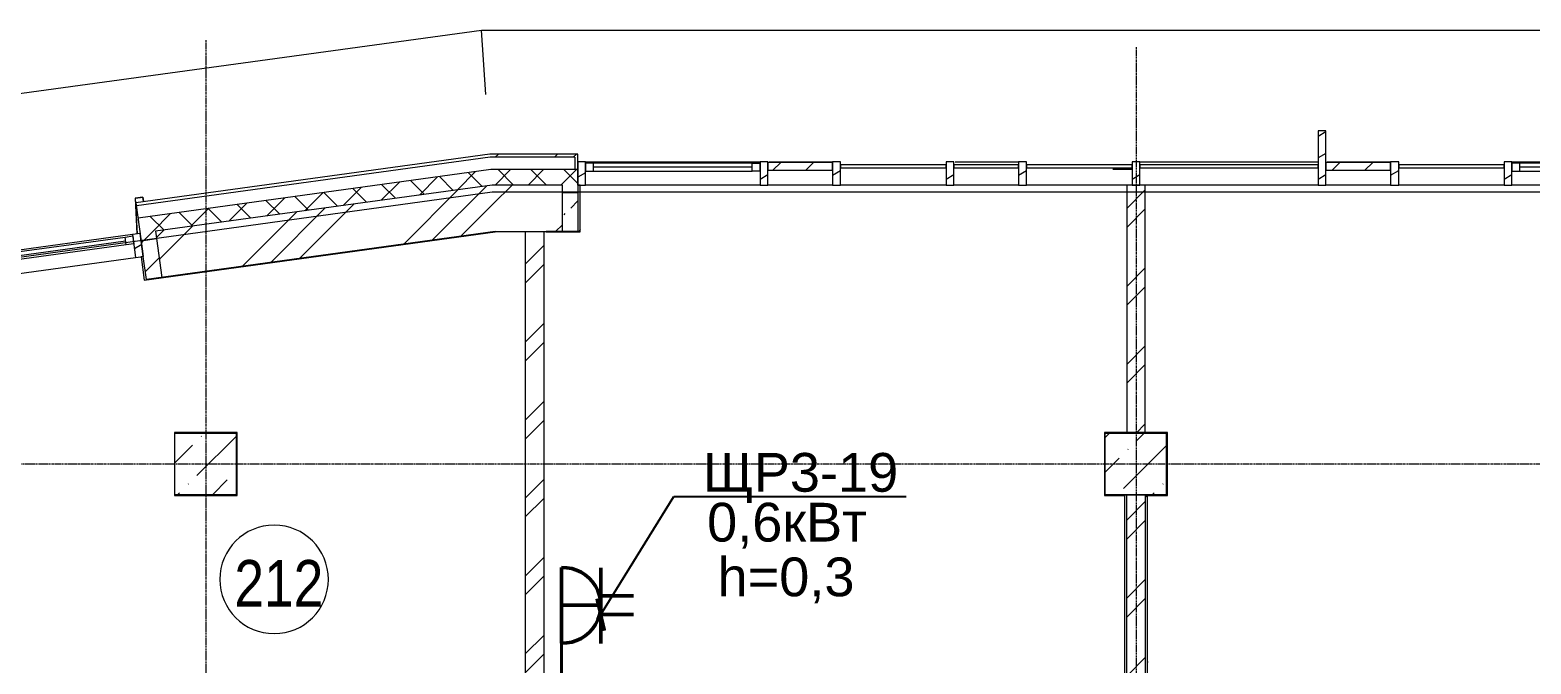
# Model space of a CAD drawing. Header units: metres. Extents: x 3659 to 143627, y -64119 to 51337.
# Drawn here: x 64929 to 74610, y -42076 to -37986 of the extents above; entities that cross this region are included whole.
import ezdxf

# ---------------------------------------------------------------- set-up
doc = ezdxf.new("R2010")
doc.units = ezdxf.units.M
doc.linetypes.add('ADSK_Линия сетки', pattern=[21, 12, -3, 3, -3])
for name, color, linetype, lineweight in [('A-AREA-IDEN', 7, 'Continuous', 9), ('A-DETL-MBND', 7, 'Continuous', 5), ('A-FLOR', 7, 'Continuous', 5), ('A-GLAZ', 7, 'Continuous', 5), ('A-GLAZ-CURT', 7, 'Continuous', 5), ('A-GLAZ-CWMG', 7, 'Continuous', 5), ('A-WALL', 7, 'Continuous', 5), ('A-WALL-PATT', 7, 'Continuous', 18), ('I-WALL', 7, 'Continuous', 5), ('S-COLS', 7, 'Continuous', 5), ('S-GRID', 7, 'Continuous', 9), ('Эл-свет раб.', 5, 'Continuous', 50), ('ЭЛ.сети', 5, 'Continuous', 100), ('ЭОМ', 7, 'Continuous', 40)]:
    doc.layers.add(name, color=color, linetype=linetype, lineweight=lineweight)
doc.styles.add('GOST Common_I_1', font='ARIALN.TTF', dxfattribs={"height": 300})
doc.styles.add('STYLE1', font='arial.ttf', dxfattribs={"height": 250})
doc.styles.add('ГОСТ 2.304', font='CS_Gost2304.shx', dxfattribs={"width": 0.85})
doc.dimstyles.new('СПДС', dxfattribs={"dimscale": 100, "dimtxt": 2.5, "dimasz": 2.5, "dimexe": 1.25, "dimexo": 0.625, "dimtad": 1, "dimdec": 0, "dimrnd": 0.001, "dimtxsty": 'ГОСТ 2.304', "dimblk": 'OBLIQUE', "dimcen": 2.5, "dimdle": 2, "dimadec": 0, "dimazin": 2, "dimtfac": 0.75, "dimtdec": 0, "dimtmove": 1, "dimatfit": 3, "dimfxl": 1, "dimtolj": 1, "dimarcsym": 1})
pattern_1 = [(45, (0, 0), (84.19025, 308.69666), [396.875, -79.375, 3.353, -76.022])]
pattern_2 = [(45, (0, 0), (-251.4472, 251.4472), []), (45, (0, 381), (-251.4472, 251.4472), [])]
pattern_3 = [(45, (0, 0), (-449.013, 449.013), []), (45, (158.75, 0), (0, 898.0256), []), (45, (-158.75, 0), (0, 898.0256), [])]
pattern_4 = [(0, (0, 0), (812.8, 203.2), [33.528, -576.072, 33.528, -576.072, -3251.2]), (0, (0, 0), (812.8, 203.2), [-1219.2, 33.528, -1185.672, 33.528, -576.072, -1422.4]), (0, (0, 0), (812.8, 203.2), [-3048, 33.528, -372.872, 33.528, -982.472]), (120, (304.8, 101.6), (-582.37636, 602.30545), [33.528, -576.072, 33.528, -576.072, -3251.2]), (120, (304.8, 101.6), (-582.37636, 602.30545), [-1219.2, 33.528, -1185.672, 33.528, -576.072, -1422.4]), (120, (304.8, 101.6), (-582.37636, 602.30545), [-3048, 33.528, -372.872, 33.528, -982.472]), (240, (406.4, 508), (-230.42364, -805.50545), [33.528, -576.072, 33.528, -576.072, -3251.2]), (240, (406.4, 508), (-230.42364, -805.50545), [-1219.2, 33.528, -1185.672, 33.528, -576.072, -1422.4]), (240, (406.4, 508), (-230.42364, -805.50545), [-3048, 33.528, -372.872, 33.528, -982.472])]
pattern_5 = [(45, (0, 0), (-106.06602, 106.06602), []), (135, (0, 0), (-106.06602, -106.06602), [])]
pattern_6 = [(30, (0, 0), (-60, 103.92305), [])]
pattern_7 = [(45, (0, 0), (38.89087, 251.0229), [300, -50, 10, -50])]
pattern_8 = [(45, (0, 0), (-106.06602, 106.06602), [])]

# ---------------------------------------------------------------- blocks, each defined once
blk = doc.blocks.new('КДП АПК - КР_rvt-1-2 этаж')
at = {"layer": 'S-COLS', "lineweight": 20}
h = blk.add_hatch(dxfattribs=at)
h.set_pattern_fill('FP_137', color=256, style=0, pattern_type=2)
h.set_pattern_definition(pattern_1)
h.paths.add_polyline_path([(66017.6, -40345.6), (66262.7, -40345.6), (66262.7, -39945.6), (65862.7, -39945.6), (65862.7, -40345.6)], flags=0)
h = blk.add_hatch(dxfattribs=at)
h.set_pattern_fill('FP_137', color=256, style=0, pattern_type=2)
h.set_pattern_definition(pattern_1)
h.paths.add_polyline_path([(72195.8, -40345.6), (72262.7, -40345.6), (72262.7, -39945.6), (71862.7, -39945.6), (71862.7, -40345.6)], flags=0)
at = {"layer": 'A-FLOR', "lineweight": 20}
for p, q in [((67912.2, -38395.6), (56645.3, -39945.6)), ((87495.5, -38395.6), (67912.2, -38395.6))]:
    blk.add_line(p, q, dxfattribs=at)
at = {"layer": 'S-COLS', "lineweight": 20}
for p, q in [((66262.7, -39945.6), (65862.7, -39945.6)), ((65862.7, -39945.6), (65862.7, -40345.6)), ((66262.7, -40345.6), (66262.7, -39945.6)), ((72262.7, -39945.6), (71862.7, -39945.6)), ((71862.7, -39945.6), (71862.7, -40345.6)), ((72262.7, -40345.6), (72262.7, -39945.6)), ((65862.7, -40345.6), (66262.7, -40345.6)), ((71862.7, -40345.6), (72262.7, -40345.6))]:
    blk.add_line(p, q, dxfattribs=at)
blk = doc.blocks.new('Системная панель - С остеклением-1637036-2 этаж')
at = {"layer": 'A-GLAZ-CURT', "lineweight": 13}
for p, q in [((72037.7, -38855.6), (71357.1, -38855.6)), ((71357.1, -38855.6), (71357.1, -38875.6)), ((71357.1, -38875.6), (72037.7, -38875.6)), ((72037.7, -38875.6), (72037.7, -38855.6))]:
    blk.add_line(p, q, dxfattribs=at)
blk = doc.blocks.new('M_Тент витража777 - M_Тент витража одинарное справо-2658546-2 этаж')
at = {"layer": 'A-GLAZ', "lineweight": 13}
for p, q in [((-575, -20), (-575, 30)), ((-575, 30), (-525, 30)), ((-575, 30), (-575, -20)), ((-525, 30), (-525, -20)), ((-525, 4.6), (525, 4.6)), ((525, 30), (525, -20)), ((575, 30), (525, 30)), ((575, -20), (575, 30)), ((575, -20), (575, 30)), ((-525, -20), (-575, -20)), ((525, -20), (575, -20))]:
    blk.add_line(p, q, dxfattribs=at)
at = {"layer": 'A-GLAZ'}
for p, q in [((525, 30), (-525, 30)), ((-525, -20), (525, -20))]:
    blk.add_line(p, q, dxfattribs=at)
blk = doc.blocks.new('Системная панель - С остеклением-1633937-2 этаж')
at = {"layer": 'A-GLAZ-CURT', "lineweight": 13}
for p, q in [((575, 10), (-575, 10)), ((-575, 10), (-575, -10)), ((575, -10), (575, 10)), ((-575, -10), (575, -10))]:
    blk.add_line(p, q, dxfattribs=at)
blk = doc.blocks.new('Прямоугольный импост - 50 x 150мм-1633939-2 этаж')
at = {"layer": 'A-GLAZ-CWMG'}
h = blk.add_hatch(dxfattribs=at)
h.set_pattern_fill('FP_114', color=256, style=0, pattern_type=2)
h.set_pattern_definition([(150, (68462.65, 38865.64), (-60, -103.92305), [])])
h.paths.add_polyline_path([(0, -120), (-50, -120), (-50, 30), (0, 30)], flags=0)
at = {"layer": 'A-GLAZ-CWMG', "lineweight": 18}
for p, q in [((-50, 30), (0, 30)), ((-50, -120), (-50, 30)), ((0, 30), (0, -120)), ((0, -120), (-50, -120))]:
    blk.add_line(p, q, dxfattribs=at)
blk = doc.blocks.new('Прямоугольный импост - 50 x 150мм-1633935-2 этаж')
at = {"layer": 'A-GLAZ-CWMG'}
h = blk.add_hatch(dxfattribs=at)
h.set_pattern_fill('FP_115', color=256, style=0, pattern_type=2)
h.set_pattern_definition([(150, (70862.65, 38865.64), (-60, -103.92305), [])])
h.paths.add_polyline_path([(25, -120), (-25, -120), (-25, 30), (25, 30)], flags=0)
at = {"layer": 'A-GLAZ-CWMG', "lineweight": 18}
for p, q in [((-25, 30), (25, 30)), ((-25, -120), (-25, 30)), ((25, 30), (25, -120)), ((25, -120), (-25, -120))]:
    blk.add_line(p, q, dxfattribs=at)
blk = doc.blocks.new('Прямоугольный импост - 50 x 150мм-V97-2 этаж')
at = {"layer": 'A-GLAZ-CWMG'}
h = blk.add_hatch(dxfattribs=at)
h.set_pattern_fill('FP_116', color=256, style=0, pattern_type=2)
h.set_pattern_definition([(150, (72062.65, 38865.64), (-60, -103.92305), [])])
h.paths.add_polyline_path([(25, -120), (-25, -120), (-25, 30), (25, 30)], flags=0)
at = {"layer": 'A-GLAZ-CWMG', "lineweight": 18}
for p, q in [((-25, 30), (25, 30)), ((-25, -120), (-25, 30)), ((25, 30), (25, -120)), ((25, -120), (-25, -120))]:
    blk.add_line(p, q, dxfattribs=at)
blk = doc.blocks.new('Прямоугольный импост - 50 x 450мм-1633933-2 этаж')
at = {"layer": 'A-GLAZ-CWMG'}
h = blk.add_hatch(dxfattribs=at)
h.set_pattern_fill('FP_117', color=256, style=0, pattern_type=2)
h.set_pattern_definition([(150, (73262.65, 38865.64), (-60, -103.92305), [])])
h.paths.add_polyline_path([(25, -120), (-25, -120), (-25, 230), (25, 230)], flags=0)
at = {"layer": 'A-GLAZ-CWMG', "lineweight": 18}
for p, q in [((-25, 230), (25, 230)), ((-25, -120), (-25, 230)), ((25, 230), (25, -120)), ((25, -120), (-25, -120))]:
    blk.add_line(p, q, dxfattribs=at)
blk = doc.blocks.new('Прямоугольный импост - 50 x 150мм-V98-2 этаж')
at = {"layer": 'A-GLAZ-CWMG'}
h = blk.add_hatch(dxfattribs=at)
h.set_pattern_fill('FP_118', color=256, style=0, pattern_type=2)
h.set_pattern_definition([(150, (74462.65, 38865.64), (-60, -103.92305), [])])
h.paths.add_polyline_path([(25, -120), (-25, -120), (-25, 30), (25, 30)], flags=0)
at = {"layer": 'A-GLAZ-CWMG', "lineweight": 18}
for p, q in [((-25, 30), (25, 30)), ((-25, -120), (-25, 30)), ((25, 30), (25, -120)), ((25, -120), (-25, -120))]:
    blk.add_line(p, q, dxfattribs=at)
blk = doc.blocks.new('Прямоугольный импост - 50 x 150мм-999285-2 этаж')
at = {"layer": 'A-DETL-MBND'}
for p, q in [((72087.7, -38835.7), (73237.7, -38835.7)), ((73237.7, -38985.7), (72122.7, -38985.7))]:
    blk.add_line(p, q, dxfattribs=at)
blk = doc.blocks.new('Прямоугольный импост - 50 x 150мм-V108-2 этаж')
at = {"layer": 'A-DETL-MBND'}
for p, q in [((74487.7, -38835.7), (75637.7, -38835.7)), ((75637.7, -38985.7), (74487.7, -38985.7))]:
    blk.add_line(p, q, dxfattribs=at)
blk = doc.blocks.new('M_Тент витража777 - M_Тент витража одинарное справо-2658545-2 этаж')
at = {"layer": 'A-GLAZ', "lineweight": 13}
for p, q in [((-562.5, -20), (-562.5, 30)), ((-562.5, 30), (-512.5, 30)), ((-562.5, 30), (-562.5, -20)), ((-512.5, 30), (-512.5, -20)), ((-512.5, 4.6), (512.5, 4.6)), ((512.5, 30), (512.5, -20)), ((562.5, 30), (512.5, 30)), ((562.5, -20), (562.5, 30)), ((562.5, -20), (562.5, 30)), ((-512.5, -20), (-562.5, -20)), ((512.5, -20), (562.5, -20))]:
    blk.add_line(p, q, dxfattribs=at)
at = {"layer": 'A-GLAZ'}
for p, q in [((512.5, 30), (-512.5, 30)), ((-512.5, -20), (512.5, -20))]:
    blk.add_line(p, q, dxfattribs=at)
blk = doc.blocks.new('Прямоугольный импост - 50 x 150мм-V110-2 этаж')
at = {"layer": 'A-GLAZ-CWMG'}
h = blk.add_hatch(dxfattribs=at)
h.set_pattern_fill('FP_130', color=256, style=0, pattern_type=2)
h.set_pattern_definition([(150, (69662.65, 38865.64), (-60, -103.92305), [])])
h.paths.add_polyline_path([(25, -120), (-25, -120), (-25, 30), (25, 30)], flags=0)
at = {"layer": 'A-GLAZ-CWMG', "lineweight": 18}
for p, q in [((-25, 30), (25, 30)), ((-25, -120), (-25, 30)), ((25, 30), (25, -120)), ((25, -120), (-25, -120))]:
    blk.add_line(p, q, dxfattribs=at)
blk = doc.blocks.new('Системная панель - С остеклением-1637074-2 этаж')
at = {"layer": 'A-GLAZ-CURT', "lineweight": 13}
for p, q in [((71305, -38855.6), (70887.7, -38855.6)), ((70887.7, -38855.6), (70887.7, -38875.6)), ((70887.7, -38875.6), (71305, -38875.6)), ((71305, -38875.6), (71305, -38855.6))]:
    blk.add_line(p, q, dxfattribs=at)
blk = doc.blocks.new('Системная панель - Сплошная-2659757-2 этаж')
at = {"layer": 'A-GLAZ-CURT'}
h = blk.add_hatch(dxfattribs=at)
h.set_pattern_fill('FP_30', color=256, style=0, pattern_type=2)
h.set_pattern_definition(pattern_8)
h.paths.add_polyline_path([(73705, -38890.6), (73705, -38840.6), (73287.7, -38840.6), (73287.7, -38890.6)], flags=0)
at = {"layer": 'A-GLAZ-CURT', "lineweight": 13}
for p, q in [((73705, -38840.6), (73287.7, -38840.6)), ((73287.7, -38840.6), (73287.7, -38890.6)), ((73287.7, -38890.6), (73705, -38890.6)), ((73705, -38890.6), (73705, -38840.6))]:
    blk.add_line(p, q, dxfattribs=at)
blk = doc.blocks.new('Системная панель - Сплошная-V124-2 этаж')
at = {"layer": 'A-GLAZ-CURT'}
h = blk.add_hatch(dxfattribs=at)
h.set_pattern_fill('FP_27', color=256, style=0, pattern_type=2)
h.set_pattern_definition(pattern_8)
h.paths.add_polyline_path([(70105, -38890.6), (70105, -38840.6), (69687.7, -38840.6), (69687.7, -38890.6)], flags=0)
at = {"layer": 'A-GLAZ-CURT', "lineweight": 13}
for p, q in [((70105, -38840.6), (69687.7, -38840.6)), ((69687.7, -38840.6), (69687.7, -38890.6)), ((69687.7, -38890.6), (70105, -38890.6)), ((70105, -38890.6), (70105, -38840.6))]:
    blk.add_line(p, q, dxfattribs=at)
blk = doc.blocks.new('Прямоугольный импост - 50 x 150мм-1013387-2 этаж')
at = {"layer": 'A-DETL-MBND'}
for p, q in [((68512.7, -38835.7), (69637.7, -38835.7)), ((69637.7, -38985.7), (68512.7, -38985.7))]:
    blk.add_line(p, q, dxfattribs=at)
blk = doc.blocks.new('M_Тент витража777 - M_Тент витража одинарное справо-2670386-2 этаж')
at = {"layer": 'A-GLAZ', "lineweight": 13}
for p, q in [((-500, 20), (-550, 20)), ((-550, 20), (-550, -30)), ((-550, -30), (-550, 20)), ((-500, -30), (-500, 20)), ((500, -30), (500, 20)), ((500, 20), (550, 20)), ((550, 20), (550, -30)), ((550, 20), (550, -30)), ((-550, -30), (-500, -30)), ((-500, -4.6), (500, -4.6)), ((550, -30), (500, -30))]:
    blk.add_line(p, q, dxfattribs=at)
at = {"layer": 'A-GLAZ'}
for p, q in [((-500, 20), (500, 20)), ((500, -30), (-500, -30))]:
    blk.add_line(p, q, dxfattribs=at)
blk = doc.blocks.new('Прямоугольный импост - 50 x 150мм-V128-2 этаж')
at = {"layer": 'A-GLAZ-CWMG'}
h = blk.add_hatch(dxfattribs=at)
h.set_pattern_fill('FP_147', color=256, style=0, pattern_type=2)
h.set_pattern_definition([(337.833, (-59670.82, -47906.98), (45.2769, 111.13057), [])])
h.paths.add_polyline_path([(-50, 120), (0, 120), (0, -30), (-50, -30), (-50, 3)], flags=0)
at = {"layer": 'A-GLAZ-CWMG', "lineweight": 18}
for p, q in [((-50, -30), (-50, 120)), ((-50, 120), (0, 120)), ((0, 120), (0, -30)), ((0, -30), (-50, -30))]:
    blk.add_line(p, q, dxfattribs=at)
blk = doc.blocks.new('Прямоугольный импост - 50 x 150мм-2670379-2 этаж')
at = {"layer": 'A-DETL-MBND'}
for p, q in [((63211.9, -39631.8), (62122.2, -39781.7)), ((62142.7, -39930.3), (63232.4, -39780.4))]:
    blk.add_line(p, q, dxfattribs=at)
blk = doc.blocks.new('двойная розетка штепсельная с заземляющим контактом скрытой установки IP20')
at = {"layer": 'Эл-свет раб.', "ltscale": 0.3}
for p, q in [((242830.7, -163233.1), (242830.7, -163443.7)), ((242951.4, -163233.1), (242951.4, -163443.7)), ((243132.4, -163443.7), (242644.8, -163443.7)), ((242891.1, -163695.8), (242891.1, -163443.6)), ((243134.9, -163695.8), (242647.2, -163695.8))]:
    blk.add_line(p, q, dxfattribs=at)
at = {"layer": 'Эл-свет раб.', "ltscale": 0.3, "extrusion": (0, 0, -1)}
blk.add_ellipse((242891.1, -163687.5), major_axis=(-172.5, 172.5), ratio=1, start_param=5.464002, end_param=8.673165, dxfattribs=at)
blk = doc.blocks.new('ПСС_Марка_помещения - Имя_2_5мм-224473-2 этаж')
at = {"layer": 'A-AREA-IDEN'}
for start, end in [(360, 180), (180, 360)]:
    blk.add_arc((-0.074, 0.039), 3.5, start, end, dxfattribs=at)
blk = doc.blocks.new('_Oblique')
at = {"color": 0, "linetype": 'ByBlock', "lineweight": -2}
blk.add_line((-0.5, -0.5), (0.5, 0.5), dxfattribs=at)

msp = doc.modelspace()

# ---------------------------------------------------------------- hatches: boundary and pattern name
at = {"layer": 'A-GLAZ-CWMG'}
h = msp.add_hatch(dxfattribs=at)
h.set_pattern_fill('FP_31', color=256, style=0, pattern_type=2)
h.set_pattern_definition(pattern_6)
h.paths.add_polyline_path([(70136.4163, -38985.6677), (70157.1109, -38985.6677), (70157.1109, -38835.6677), (70105.017, -38835.6677), (70105.017, -38985.6677)], flags=0)
h = msp.add_hatch(dxfattribs=at)
h.set_pattern_fill('FP_31', color=256, style=0, pattern_type=2)
h.set_pattern_definition(pattern_6)
h.paths.add_polyline_path([(71305.017, -38985.6677), (71357.1109, -38985.6677), (71357.1109, -38835.6677), (71305.017, -38835.6677)], flags=0)
h = msp.add_hatch(dxfattribs=at)
h.set_pattern_fill('FP_31', color=256, style=0, pattern_type=2)
h.set_pattern_definition(pattern_6)
h.paths.add_polyline_path([(73705.017, -38985.6677), (73757.1109, -38985.6677), (73757.1109, -38835.6677), (73705.017, -38835.6677)], flags=0)
at = {"layer": 'A-WALL-PATT', "lineweight": 5}
h = msp.add_hatch(dxfattribs=at)
h.set_pattern_fill('FP_1', color=256, style=0, pattern_type=2)
h.set_pattern_definition(pattern_2)
h.paths.add_polyline_path([(68462.6532, -38885.6443), (68462.6532, -38785.6443), (67895.1309, -38785.6443), (67896.5001, -38805.6443), (68442.6532, -38805.6443), (68442.6532, -38885.6443)], flags=0)
at = {"layer": 'A-WALL-PATT', "lineweight": 5, "true_color": 0x787878}
h = msp.add_hatch(dxfattribs=at)
h.set_pattern_fill('FP_92', color=8, style=0, pattern_type=2)
h.set_pattern_definition(pattern_5)
h.paths.add_polyline_path([(56641.9245, -40535.6443), (57327.418, -40439.1045), (57313.7893, -40340.0376), (56641.9245, -40435.6443)])
h.paths.add_polyline_path([(58507.286, -40292.3221), (62072.674, -39788.53), (62059.0453, -39689.463), (58493.6572, -40193.2552)])
h.paths.add_polyline_path([(63261.4772, -39624.985), (64450.2804, -39461.44), (64436.6517, -39362.373), (63247.8485, -39525.918)])
h.paths.add_polyline_path([(65639.0836, -39297.895), (67908.8235, -38985.6443), (67901.9772, -38885.6443), (65625.4549, -39198.8281)])
h = msp.add_hatch(dxfattribs=at)
h.set_pattern_fill('FP_92', color=8, style=0, pattern_type=2)
h.set_pattern_definition(pattern_5)
h.paths.add_polyline_path([(68462.6532, -38985.6443), (68462.6532, -38885.6443), (67901.9772, -38885.6443), (67908.8235, -38985.6443), (68362.6523, -38985.6443)], flags=0)
at = {"layer": 'A-WALL-PATT', "lineweight": 5}
h = msp.add_hatch(dxfattribs=at)
h.set_pattern_fill('FP_2', color=256, style=0, pattern_type=2)
h.set_pattern_definition(pattern_3)
h.paths.add_polyline_path([(56662.4635, -40835.6443), (57254.9929, -40766.1593), (57214.1066, -40468.9585), (56641.9245, -40535.6443), (56654.3602, -40717.2848)])
h.paths.add_polyline_path([(58639.0696, -40569.3028), (62014.4934, -40099.3595), (61973.6071, -39802.1587), (58616.97, -40263.2564), (58604.9977, -40321.6355)])
h.paths.add_polyline_path([(63401.4304, -39908.557), (64392.0997, -39772.2695), (64351.2135, -39475.0687), (63360.5442, -39611.3562), (63367.3585, -39660.8897)])
h.paths.add_polyline_path([(65779.0368, -39581.467), (67929.3624, -39285.6443), (67908.8235, -38985.6443), (65738.1506, -39284.2662), (65745.4611, -39337.4061)])
h = msp.add_hatch(dxfattribs=at)
h.set_pattern_fill('FP_2', color=256, style=0, pattern_type=2)
h.set_pattern_definition(pattern_3)
h.paths.add_polyline_path([(68242.6532, -39285.6443), (68362.6523, -39285.6443), (68362.6523, -38985.6443), (67908.8235, -38985.6443), (67929.3624, -39285.6443), (68122.6532, -39285.6443)], flags=0)
h = msp.add_hatch(dxfattribs=at)
h.set_pattern_fill('FP_40', color=256, style=0, pattern_type=2)
h.set_pattern_definition(pattern_4)
h.paths.add_polyline_path([(68477.6523, -39288.6443), (68477.6523, -38985.6677), (68462.6523, -38985.6677), (68462.6523, -39288.6443)], flags=0)
h = msp.add_hatch(dxfattribs=at)
h.set_pattern_fill('FP_1', color=256, style=0, pattern_type=2)
h.set_pattern_definition(pattern_2)
h.paths.add_polyline_path([(72122.6532, -40585.6443), (72122.6532, -38985.6677), (72002.6532, -38985.6677), (72002.6532, -40585.6443)], flags=0)
h = msp.add_hatch(dxfattribs=at)
h.set_pattern_fill('FP_139', color=256, style=0, pattern_type=2)
h.set_pattern_definition(pattern_7)
h.paths.add_polyline_path([(65619.2702, -39300.6207), (65620.2646, -39300.4839), (65608.782, -39070.9068), (65656.4166, -39064.3536), (65657.271, -39063.2267), (65607.7375, -39070.041)], flags=0)
h = msp.add_hatch(dxfattribs=at)
h.set_pattern_fill('FP_139', color=256, style=0, pattern_type=2)
h.set_pattern_definition(pattern_7)
h.paths.add_polyline_path([(68362.6523, -39285.6443), (68462.6523, -39285.6443), (68462.6523, -39035.6443), (68362.6523, -39035.6443)], flags=0)
at = {"layer": 'A-WALL-PATT', "lineweight": 5, "true_color": 0x787878}
h = msp.add_hatch(dxfattribs=at)
h.set_pattern_fill('FP_92', color=8, style=0, pattern_type=2)
h.set_pattern_definition(pattern_5)
h.paths.add_polyline_path([(65645.898, -39347.4285), (65744.9649, -39333.7997), (65738.1506, -39284.2662), (65639.0836, -39297.895), (65644.5192, -39337.4061)], flags=0)
at = {"layer": 'A-WALL-PATT', "lineweight": 5}
h = msp.add_hatch(dxfattribs=at)
h.set_pattern_fill('FP_1', color=256, style=0, pattern_type=2)
h.set_pattern_definition(pattern_2)
h.paths.add_polyline_path([(68122.6532, -47365.6443), (68242.6532, -47365.6443), (68242.6532, -39285.6443), (68122.6532, -39285.6443), (68122.6532, -46236.7998)], flags=0)
h = msp.add_hatch(dxfattribs=at)
h.set_pattern_fill('FP_139', color=256, style=0, pattern_type=2)
h.set_pattern_definition(pattern_7)
h.paths.add_polyline_path([(65679.9699, -39595.0958), (65779.0368, -39581.467), (65744.9649, -39333.7997), (65645.898, -39347.4285), (65659.5267, -39446.4954)], flags=0)
h = msp.add_hatch(dxfattribs=at)
h.set_pattern_fill('FP_40', color=256, style=0, pattern_type=2)
h.set_pattern_definition(pattern_4)
h.paths.add_polyline_path([(65862.6532, -40988.6443), (65862.6532, -40585.6443), (65859.6532, -40585.6443), (65859.6532, -40988.6443)], flags=0)
h = msp.add_hatch(dxfattribs=at)
h.set_pattern_fill('FP_40', color=256, style=0, pattern_type=2)
h.set_pattern_definition(pattern_4)
h.paths.add_polyline_path([(71862.6532, -40585.6443), (71987.6532, -40585.6443), (71987.6532, -40582.6443), (71859.6532, -40582.6443), (71859.6532, -40585.6443)], flags=0)
h = msp.add_hatch(dxfattribs=at)
h.set_pattern_fill('FP_40', color=256, style=0, pattern_type=2)
h.set_pattern_definition(pattern_4)
h.paths.add_polyline_path([(71862.6532, -40988.6443), (71862.6532, -40585.6443), (71859.6532, -40585.6443), (71859.6532, -40988.6443)], flags=0)
h = msp.add_hatch(dxfattribs=at)
h.set_pattern_fill('FP_40', color=256, style=0, pattern_type=2)
h.set_pattern_definition(pattern_4)
h.paths.add_polyline_path([(71987.6532, -47085.6443), (71990.6532, -47085.6443), (71990.6532, -40988.6443), (71987.6532, -40988.6443), (71987.6532, -47082.6443)], flags=0)
h = msp.add_hatch(dxfattribs=at)
h.set_pattern_fill('FP_40', color=256, style=0, pattern_type=2)
h.set_pattern_definition(pattern_4)
h.paths.add_polyline_path([(72002.6532, -47085.6443), (72002.6532, -40985.6443), (71990.6532, -40985.6443), (71990.6532, -47085.6443)], flags=0)
h = msp.add_hatch(dxfattribs=at)
h.set_pattern_fill('FP_1', color=256, style=0, pattern_type=2)
h.set_pattern_definition(pattern_2)
h.paths.add_polyline_path([(72122.6532, -47085.6443), (72122.6532, -40985.6443), (72002.6532, -40985.6443), (72002.6532, -47085.6443)], flags=0)
h = msp.add_hatch(dxfattribs=at)
h.set_pattern_fill('FP_40', color=256, style=0, pattern_type=2)
h.set_pattern_definition(pattern_4)
h.paths.add_polyline_path([(72122.6532, -47085.6443), (72134.6532, -47085.6443), (72134.6532, -40985.6443), (72122.6532, -40985.6443), (72122.6532, -47082.6443)], flags=0)
h = msp.add_hatch(dxfattribs=at)
h.set_pattern_fill('FP_40', color=256, style=0, pattern_type=2)
h.set_pattern_definition(pattern_4)
h.paths.add_polyline_path([(72137.6532, -47082.6443), (72137.6532, -40985.6443), (72134.6532, -40985.6443), (72134.6532, -47082.6443)], flags=0)

# ---------------------------------------------------------------- linework, layer by layer
at = {"layer": 'A-DETL-MBND'}
for p, q in [((56573.2917, -39535.6677), (67840.3603, -37985.6443)), ((67868.8391, -38401.6159), (67840.3603, -37985.6443)), ((67840.3603, -37985.6443), (87495.5434, -37985.6443)), ((72037.6532, -38885.6443), (71912.6532, -38885.6443))]:
    msp.add_line(p, q, dxfattribs=at)
at = {"layer": 'A-FLOR', "lineweight": 18}
for p, q in [((69812.5966, -38985.6677), (69687.6532, -38985.6677)), ((70837.6532, -38985.6677), (70157.1109, -38985.6677)), ((71012.5966, -38985.6677), (70887.6532, -38985.6677)), ((72002.6532, -38985.6677), (71357.1109, -38985.6677)), ((73412.5966, -38985.6677), (73287.6532, -38985.6677)), ((74437.6532, -38985.6677), (73757.1109, -38985.6677)), ((71987.6532, -40585.6443), (72002.6532, -40585.6443))]:
    msp.add_line(p, q, dxfattribs=at)
at = {"layer": 'A-GLAZ-CWMG'}
for p, q in [((69695.6284, -38835.6677), (70105.017, -38835.6677)), ((70895.6284, -38835.6677), (71305.017, -38835.6677)), ((73295.6284, -38835.6677), (73705.017, -38835.6677)), ((70105.017, -38985.6677), (69812.5966, -38985.6677)), ((71305.017, -38985.6677), (71012.5966, -38985.6677)), ((73705.017, -38985.6677), (73412.5966, -38985.6677))]:
    msp.add_line(p, q, dxfattribs=at)
at = {"layer": 'A-GLAZ-CWMG', "lineweight": 18}
for p, q in [((70157.1109, -38835.6677), (70105.017, -38835.6677)), ((70105.017, -38835.6677), (70105.017, -38985.6677)), ((70157.1109, -38985.6677), (70157.1109, -38835.6677)), ((71357.1109, -38835.6677), (71305.017, -38835.6677)), ((71305.017, -38835.6677), (71305.017, -38985.6677)), ((71357.1109, -38985.6677), (71357.1109, -38835.6677)), ((73757.1109, -38835.6677), (73705.017, -38835.6677)), ((73705.017, -38835.6677), (73705.017, -38985.6677)), ((73757.1109, -38985.6677), (73757.1109, -38835.6677)), ((70105.017, -38985.6677), (70157.1109, -38985.6677)), ((71305.017, -38985.6677), (71357.1109, -38985.6677)), ((73705.017, -38985.6677), (73757.1109, -38985.6677))]:
    msp.add_line(p, q, dxfattribs=at)
at = {"layer": 'A-WALL'}
for p, q in [((67896.5001, -38805.6443), (65614.5519, -39119.5745)), ((68442.6532, -38805.6443), (67896.5001, -38805.6443)), ((68442.6532, -38805.6443), (68442.6532, -38885.6443)), ((67901.9772, -38885.6443), (65625.4549, -39198.8281)), ((68462.6532, -38885.6443), (67901.9772, -38885.6443)), ((67908.8235, -38985.6443), (65738.1506, -39284.2662)), ((68362.6523, -38985.6443), (67908.8235, -38985.6443)), ((68362.6523, -39285.6443), (68362.6523, -38985.6443)), ((68462.6523, -38985.6443), (68462.6523, -39288.6443)), ((72002.6532, -38985.6677), (72002.6532, -40585.6443)), ((72122.6532, -40585.6443), (72122.6532, -38985.6677)), ((68462.6523, -39035.6443), (68362.6523, -39035.6443)), ((67929.3624, -39285.6443), (65679.9699, -39595.0958)), ((65738.1506, -39284.2662), (65779.0368, -39581.467)), ((67929.3624, -39285.6443), (68257.6532, -39285.6443)), ((68122.6532, -39285.6443), (68122.6532, -47365.6443)), ((68242.6532, -39285.6443), (68242.6532, -47365.6443)), ((68462.6523, -39285.6443), (68257.6532, -39285.6443)), ((65744.9649, -39333.7997), (65645.898, -39347.4285)), ((65679.9699, -39595.0958), (65659.5267, -39446.4954)), ((71990.6532, -47085.6443), (71990.6532, -40985.6443)), ((72002.6532, -47085.6443), (72002.6532, -40985.6443)), ((72122.6532, -40985.6443), (72122.6532, -47085.6443)), ((72134.6532, -40985.6443), (72134.6532, -47085.6443))]:
    msp.add_line(p, q, dxfattribs=at)
at = {"layer": 'A-WALL', "lineweight": 18}
for p, q in [((68477.6523, -38985.6677), (68462.6523, -38985.6677)), ((68477.6523, -39288.6443), (68477.6523, -38985.6677)), ((72122.6532, -38985.6677), (72002.6532, -38985.6677)), ((65657.271, -39063.2267), (65607.7375, -39070.041)), ((65607.7375, -39070.041), (65619.2702, -39300.6207)), ((65608.782, -39070.9068), (65656.4166, -39064.3536)), ((65620.2646, -39300.4839), (65608.782, -39070.9068)), ((65656.4166, -39064.3536), (65660.3689, -39093.083)), ((65661.3596, -39092.9467), (65657.271, -39063.2267)), ((65619.2702, -39300.6207), (65620.2646, -39300.4839)), ((65665.5187, -39600.1121), (67929.5678, -39288.6443)), ((68257.6532, -39288.6443), (68477.6523, -39288.6443)), ((65645.898, -39347.4285), (65659.5267, -39446.4954)), ((65659.5267, -39446.4954), (65644.6667, -39448.5397)), ((65644.6667, -39448.5397), (65665.5187, -39600.1121)), ((66265.6532, -40582.6443), (65859.6532, -40582.6443)), ((65859.6532, -40582.6443), (65859.6532, -40988.6443)), ((65862.6532, -40585.6443), (66262.6532, -40585.6443)), ((65862.6532, -40985.6443), (65862.6532, -40585.6443)), ((66262.6532, -40585.6443), (66262.6532, -40985.6443)), ((66265.6532, -40988.6443), (66265.6532, -40582.6443)), ((71987.6532, -40582.6443), (71859.6532, -40582.6443)), ((71859.6532, -40582.6443), (71859.6532, -40988.6443)), ((71862.6532, -40585.6443), (71987.6532, -40585.6443)), ((71862.6532, -40985.6443), (71862.6532, -40585.6443)), ((72002.6532, -40585.6443), (72262.6532, -40585.6443)), ((72265.6532, -40582.6443), (72137.6532, -40582.6443)), ((72262.6532, -40585.6443), (72262.6532, -40985.6443)), ((72265.6532, -40988.6443), (72265.6532, -40582.6443)), ((65859.6532, -40988.6443), (66265.6532, -40988.6443)), ((66262.6532, -40985.6443), (65862.6532, -40985.6443)), ((71859.6532, -40988.6443), (71987.6532, -40988.6443)), ((72262.6532, -40985.6443), (71862.6532, -40985.6443)), ((71987.6532, -40988.6443), (71987.6532, -47082.6443)), ((72137.6532, -47082.6443), (72137.6532, -40988.6443)), ((72137.6532, -40988.6443), (72265.6532, -40988.6443))]:
    msp.add_line(p, q, dxfattribs=at)
at = {"layer": 'I-WALL', "lineweight": 18}
for p, q in [((67895.1309, -38785.6443), (65611.8261, -39099.7611)), ((68462.6532, -38785.6443), (67895.1309, -38785.6443)), ((68462.6532, -38985.6443), (68462.6532, -38785.6443)), ((65611.8261, -39099.7611), (65645.898, -39347.4285))]:
    msp.add_line(p, q, dxfattribs=at)
at = {"layer": 'S-GRID', "linetype": 'ADSK_Линия сетки'}
for p, q in [((66062.6532, -38050.2658), (66062.6532, -63301.3643)), ((72062.6532, -38095.4453), (72062.6532, -63301.3643)), ((95007.6236, -40785.6443), (31950.4397, -40785.6443))]:
    msp.add_line(p, q, dxfattribs=at)
at = {"layer": 'ЭЛ.сети', "color": 0, "lineweight": 40}
msp.add_lwpolyline([(62492.6532, -47600.6443), (70562.6532, -47600.6443), (70562.6532, -47600.6443), (70562.6532, -47250.6443), (68357.6532, -47250.6443), (68357.6532, -47006.8245), (68357.6532, -41697.2937)], dxfattribs=at)

# ---------------------------------------------------------------- block references
at = {"lineweight": 5}
msp.add_blockref('КДП АПК - КР_rvt-1-2 этаж', (-3, -637), dxfattribs=at)
at = {"layer": 'A-AREA-IDEN', "color": 18, "true_color": 0x000000, "xscale": 99.99999999999993, "yscale": 99.99999999999993, "zscale": 99.99999999999993}
msp.add_blockref('ПСС_Марка_помещения - Имя_2_5мм-224473-2 этаж', (66510.6854, -41533.7411), dxfattribs=at)
at = {"layer": 'A-GLAZ'}
for name, p, rotation in [('M_Тент витража777 - M_Тент витража одинарное справо-2658545-2 этаж', (69075.1532, -38865.6443), 180), ('M_Тент витража777 - M_Тент витража одинарное справо-2658546-2 этаж', (75062.6532, -38865.6443), 180), ('M_Тент витража777 - M_Тент витража одинарное справо-2670386-2 этаж', (65048.7675, -39409.3644), 7.833076191640292)]:
    msp.add_blockref(name, p, dxfattribs=dict(at, rotation=rotation))
at = {"layer": 'A-GLAZ-CURT'}
for name, p in [('Системная панель - Сплошная-V124-2 этаж', (0, 0)), ('Системная панель - С остеклением-1637036-2 этаж', (-1200, 0)), ('Системная панель - С остеклением-1637074-2 этаж', (0, 0)), ('Системная панель - С остеклением-1637036-2 этаж', (0, 0)), ('Системная панель - Сплошная-2659757-2 этаж', (0, 0)), ('Системная панель - С остеклением-1637036-2 этаж', (2400, 0))]:
    msp.add_blockref(name, p, dxfattribs=at)
at = {"layer": 'A-GLAZ-CURT', "rotation": 180}
msp.add_blockref('Системная панель - С остеклением-1633937-2 этаж', (72662.6532, -38865.6443), dxfattribs=at)
at = {"layer": 'A-GLAZ-CWMG', "extrusion": (0, 0, -1)}
for name, p in [('Прямоугольный импост - 50 x 450мм-1633933-2 этаж', (-73262.6532, -38865.6443)), ('Прямоугольный импост - 50 x 150мм-1633939-2 этаж', (-68462.6532, -38865.6443)), ('Прямоугольный импост - 50 x 150мм-V110-2 этаж', (-69662.6532, -38865.6443)), ('Прямоугольный импост - 50 x 150мм-1633935-2 этаж', (-70862.6532, -38865.6443)), ('Прямоугольный импост - 50 x 150мм-V97-2 этаж', (-72062.6532, -38865.6443)), ('Прямоугольный импост - 50 x 150мм-V98-2 этаж', (-74462.6532, -38865.6443))]:
    msp.add_blockref(name, p, dxfattribs=at)
at = {"layer": 'A-GLAZ-CWMG'}
for name, p in [('Прямоугольный импост - 50 x 150мм-1013387-2 этаж', (0, 0)), ('Прямоугольный импост - 50 x 150мм-999285-2 этаж', (0, 0)), ('Прямоугольный импост - 50 x 150мм-V108-2 этаж', (0, 0)), ('Прямоугольный импост - 50 x 150мм-2670379-2 этаж', (2377.6064, 327.09))]:
    msp.add_blockref(name, p, dxfattribs=at)
at = {"layer": 'A-GLAZ-CWMG', "extrusion": (0, 0, -1), "rotation": 172.1669238083597}
msp.add_blockref('Прямоугольный импост - 50 x 150мм-V128-2 этаж', (-65643.1691, -39327.5919), dxfattribs=at)
at = {"layer": 'ЭОМ', "color": 0, "lineweight": 30, "xscale": -1, "rotation": 270}
msp.add_blockref('двойная розетка штепсельная с заземляющим контактом скрытой установки IP20', (232053.4368, -284588.3493), dxfattribs=at)

# ---------------------------------------------------------------- texts
at = {"layer": 'A-AREA-IDEN', "color": 18, "true_color": 0x000000, "insert": (66247.0011, -41405.2812), "char_height": 300, "width": 634.9365, "attachment_point": 1, "style": 'GOST Common_I_1'}
msp.add_mtext('212', dxfattribs=at)
at = {"layer": 'Эл-свет раб.', "color": 7, "style": 'STYLE1'}
for s, p in [('ЩР3-19', (69269.5497, -40964.4003)), ('0,6кВт', (69296.0793, -41286.0403)), ('h=0,3', (69363.0751, -41638.9617, -386.7801))]:
    msp.add_text(s, height=250, dxfattribs=at).set_placement(p)

# ---------------------------------------------------------------- leaders
at = {"layer": 'ЭОМ', "lineweight": 25, "ltscale": 100}
msp.add_leader([(68609.7826, -41757.636), (69081.0299, -40996.1334), (70581.0299, -40996.1334)], dimstyle='СПДС', override={"dimasz": 1.5, "dimtad": 0, "dimldrblk": 'ArchTick', "dimfxl": 1.25, "dimtfill": 1, "dimlwd": 25}, dxfattribs=at)

doc.saveas('drawing.dxf')
